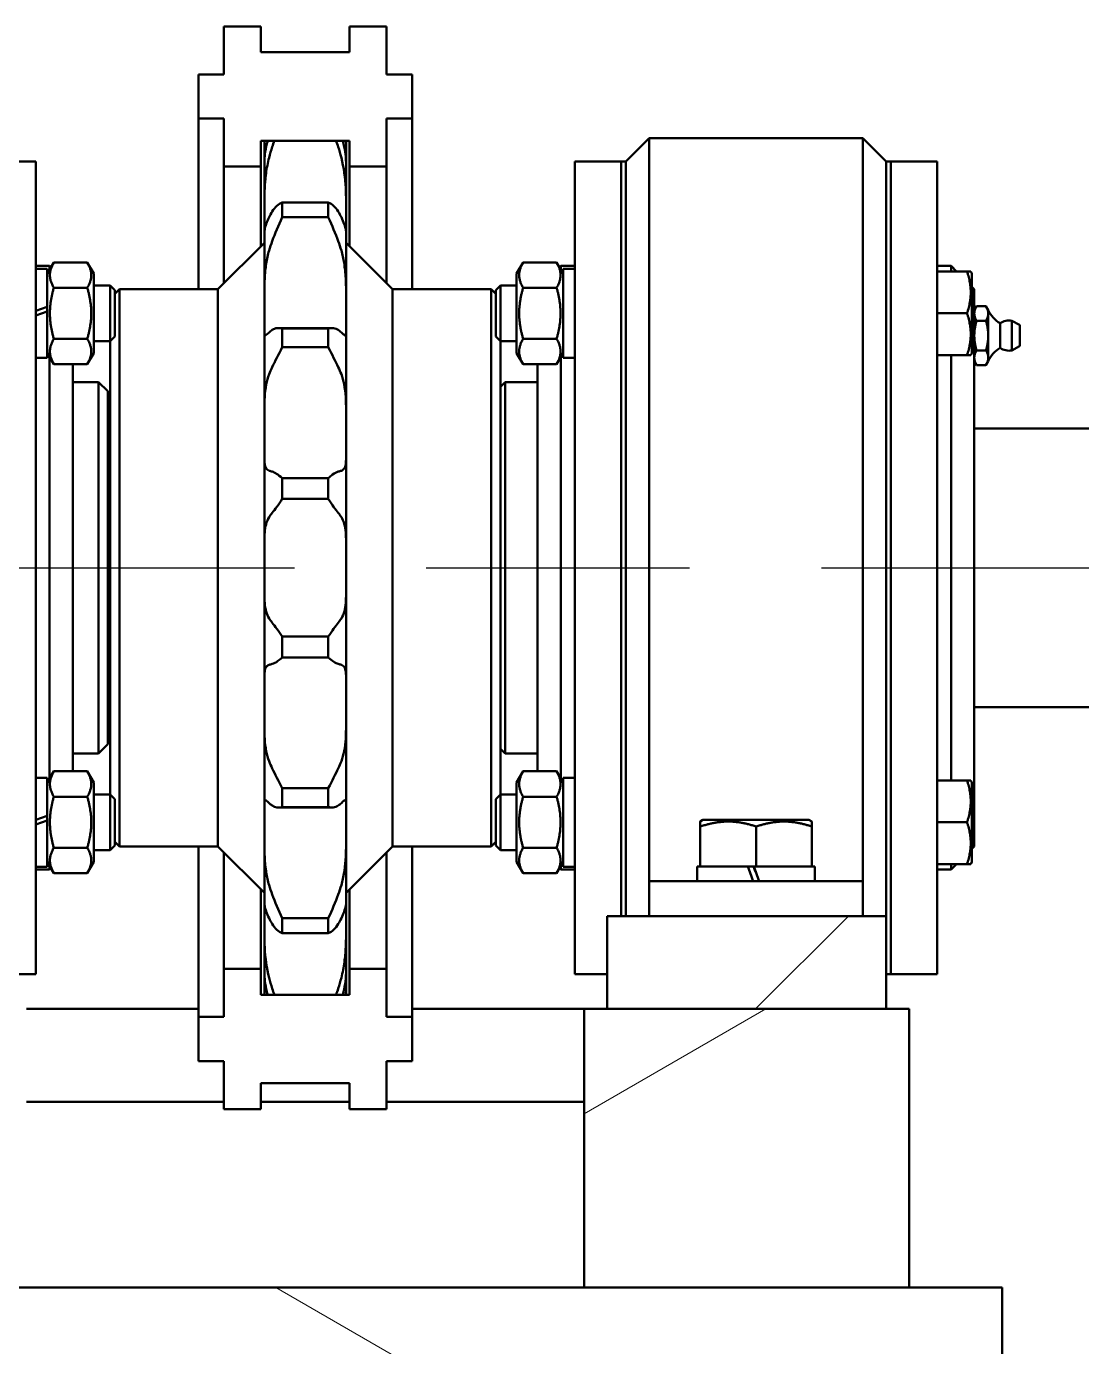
# Model space of a CAD drawing. Header units: millimetres. Extents: x 0 to 25230, y 0 to 17820.
# Drawn here: x 18914 to 19084.4, y 6315 to 6528.3 of the extents above; entities that cross this region are included whole.
import ezdxf

# ---------------------------------------------------------------- set-up
doc = ezdxf.new("R2010")
doc.units = ezdxf.units.MM
doc.header["$LTSCALE"] = 30
doc.linetypes.add('CHAIN', pattern=[0.7087, 0.4724, -0.0591, 0.1181, -0.0591])
for name, color, linetype, lineweight in [('Видимый контур (ГОСТ)', 7, 'Continuous', 50), ('Осевая линия (ГОСТ)', 7, 'Continuous', 25), ('Штриховка (ГОСТ)', 7, 'Continuous', 18)]:
    doc.layers.add(name, color=color, linetype=linetype, lineweight=lineweight)
pattern_1 = [(120.0002, (0, 0), (-82.48877, -47.62525), [])]

msp = doc.modelspace()

# ---------------------------------------------------------------- hatches: boundary and pattern name
at = {"layer": 'Штриховка (ГОСТ)'}
h = msp.add_hatch(dxfattribs=at)
h.set_pattern_fill('ANSI31', color=256, scale=762, angle=75.000175, style=0)
h.set_pattern_definition(pattern_1)
h.paths.add_polyline_path([(18951.9007, 6509.7848), (18966.1882, 6509.7848), (18966.1882, 6505.6036), (18972.1882, 6505.6036), (18972.1882, 6513.3548), (18976.2945, 6513.3548), (18976.2945, 6520.5023), (18972.1882, 6520.5023), (18972.1882, 6528.2536), (18966.1882, 6528.2536), (18966.1882, 6524.0723), (18951.9007, 6524.0723), (18951.9007, 6528.2536), (18945.9007, 6528.2536), (18945.9007, 6520.5023), (18941.7945, 6520.5023), (18941.7945, 6513.3548), (18945.9007, 6513.3548), (18945.9007, 6505.6036), (18951.9007, 6505.6036)])
h = msp.add_hatch(dxfattribs=at)
h.set_pattern_fill('ANSI31', color=256, scale=762, style=0)
h.set_pattern_definition([(45, (0, 0), (-67.3519, 67.3519), [])])
h.paths.add_polyline_path([(19052.7945, 6369.5684), (19052.7945, 6384.5684), (19007.7945, 6384.5684), (19007.7945, 6369.5684)])
h = msp.add_hatch(dxfattribs=at)
h.set_pattern_fill('ANSI31', color=256, scale=762, angle=75.000175, style=0)
h.set_pattern_definition(pattern_1)
h.paths.add_polyline_path([(18945.9007, 6353.3833), (18951.9007, 6353.3833), (18951.9007, 6357.5645), (18966.1882, 6357.5645), (18966.1882, 6353.3833), (18972.1882, 6353.3833), (18972.1882, 6361.1345), (18976.2945, 6361.1345), (18976.2945, 6368.282), (18972.1882, 6368.282), (18972.1882, 6376.0333), (18966.1882, 6376.0333), (18966.1882, 6371.852), (18951.9007, 6371.852), (18951.9007, 6376.0333), (18945.9007, 6376.0333), (18945.9007, 6368.282), (18941.7945, 6368.282), (18941.7945, 6361.1345), (18945.9007, 6361.1345)])
h = msp.add_hatch(dxfattribs=at)
h.set_pattern_fill('ANSI31', color=256, scale=762, angle=-14.999978, style=0)
h.set_pattern_definition([(30, (0, 0), (-47.62503, 82.4889), [])])
h.paths.add_polyline_path([(19004.0445, 6369.5684), (19004.0445, 6324.5684), (19056.5445, 6324.5684), (19056.5445, 6369.5684), (19052.7945, 6369.5684), (19007.7945, 6369.5684)])
h = msp.add_hatch(dxfattribs=at)
h.set_pattern_fill('ANSI31', color=256, scale=762, angle=105.000246, style=0)
h.set_pattern_definition([(150.00025, (0, 0), (-47.62465, -82.48912), [])])
h.paths.add_polyline_path([(19071.5445, 6309.5684), (19071.5445, 6324.5684), (19056.5445, 6324.5684), (19004.0445, 6324.5684), (18914.0445, 6324.5684), (18861.5445, 6324.5684), (18846.5445, 6324.5684), (18846.5445, 6309.5684)])

# ---------------------------------------------------------------- linework, layer by layer
at = {"layer": 'Видимый контур (ГОСТ)'}
for p, q in [((18951.9007, 6528.2536), (18945.9007, 6528.2536)), ((18945.9007, 6528.2536), (18945.9007, 6520.5023)), ((18951.9007, 6524.0723), (18951.9007, 6528.2536)), ((18972.1882, 6528.2536), (18966.1882, 6528.2536)), ((18966.1882, 6528.2536), (18966.1882, 6524.0723)), ((18972.1882, 6520.5023), (18972.1882, 6528.2536)), ((18966.1882, 6524.0723), (18951.9007, 6524.0723)), ((18945.9007, 6520.5023), (18941.7945, 6520.5023)), ((18941.7945, 6520.5023), (18941.7945, 6513.3548)), ((18976.2945, 6520.5023), (18972.1882, 6520.5023)), ((18976.2945, 6513.3548), (18976.2945, 6520.5023)), ((18941.7945, 6513.3548), (18945.9007, 6513.3548)), ((18941.7945, 6485.8184), (18941.7945, 6513.3548)), ((18945.9007, 6513.3548), (18945.9007, 6505.6036)), ((18972.1882, 6505.6036), (18972.1882, 6513.3548)), ((18972.1882, 6513.3548), (18976.2945, 6513.3548)), ((18976.2945, 6485.8184), (18976.2945, 6513.3548)), ((18951.9007, 6509.7848), (18966.1882, 6509.7848)), ((18951.9007, 6505.6036), (18951.9007, 6509.7848)), ((18952.4557, 6509.7848), (18952.4557, 6508.8985)), ((18965.6332, 6508.8985), (18965.6332, 6509.7848)), ((18966.1882, 6509.7848), (18966.1882, 6505.6036)), ((19010.7945, 6506.4434), (19014.5445, 6510.1934)), ((19014.5445, 6510.1934), (19014.5445, 6440.8184)), ((19014.5445, 6510.1934), (19049.0445, 6510.1934)), ((19049.0445, 6440.8184), (19049.0445, 6510.1934)), ((19052.7945, 6506.4434), (19049.0445, 6510.1934)), ((18952.4557, 6506.3157), (18952.4557, 6508.8985)), ((18965.6332, 6508.8985), (18965.6332, 6506.3157)), ((18908.0445, 6506.4434), (18915.5445, 6506.4434)), ((18915.5445, 6375.1934), (18915.5445, 6506.4434)), ((18945.9007, 6505.6036), (18951.9007, 6505.6036)), ((18945.9007, 6486.7634), (18945.9007, 6505.6036)), ((18951.9007, 6492.7634), (18951.9007, 6505.6036)), ((18952.4557, 6506.3157), (18952.4557, 6500.0887)), ((18965.6332, 6500.0887), (18965.6332, 6506.3157)), ((18966.1882, 6505.6036), (18972.1882, 6505.6036)), ((18966.1882, 6492.7634), (18966.1882, 6505.6036)), ((18972.1882, 6486.7634), (18972.1882, 6505.6036)), ((19002.5445, 6506.4434), (19002.5445, 6375.1934)), ((19010.0445, 6506.4434), (19002.5445, 6506.4434)), ((19010.0445, 6506.4434), (19010.0445, 6384.5684)), ((19010.7945, 6506.4434), (19010.0445, 6506.4434)), ((19010.0445, 6506.4434), (19010.0445, 6384.5684)), ((19010.7945, 6506.4434), (19010.7945, 6384.5684)), ((19010.7945, 6506.4434), (19010.7945, 6384.5684)), ((19052.7945, 6384.5684), (19052.7945, 6506.4434)), ((19052.7945, 6384.5684), (19052.7945, 6506.4434)), ((19052.7945, 6506.4434), (19053.5445, 6506.4434)), ((19053.5445, 6375.1934), (19053.5445, 6506.4434)), ((19053.5445, 6506.4434), (19061.0445, 6506.4434)), ((19053.5445, 6375.1934), (19053.5445, 6506.4434)), ((19061.0445, 6488.669), (19061.0445, 6506.4434)), ((18952.4557, 6495.1759), (18952.4557, 6500.0887)), ((18962.7762, 6499.836), (18955.3127, 6499.836)), ((18955.3127, 6497.4303), (18955.3127, 6499.836)), ((18962.7762, 6499.836), (18962.7762, 6497.4303)), ((18965.6332, 6500.0887), (18965.6332, 6495.1759)), ((18955.3127, 6497.4303), (18962.7762, 6497.4303)), ((18952.4557, 6495.1759), (18952.4557, 6485.477)), ((18965.6332, 6485.477), (18965.6332, 6495.1759)), ((18944.9557, 6485.8184), (18952.4557, 6493.3184)), ((18973.1332, 6485.8184), (18965.6332, 6493.3184)), ((18915.5445, 6489.5684), (18917.7945, 6489.5684)), ((18915.5445, 6489.119), (18917.4195, 6489.119)), ((18917.4195, 6488.3315), (18918.4672, 6490.1463)), ((18917.4195, 6489.119), (18917.4195, 6482.9765)), ((18917.7945, 6488.981), (18917.7945, 6489.5684)), ((18918.0095, 6489.3534), (18917.7945, 6489.5684)), ((18923.8717, 6490.1463), (18918.4672, 6490.1463)), ((18924.9195, 6488.3315), (18923.8717, 6490.1463)), ((18924.9195, 6475.5065), (18924.9195, 6488.3315)), ((18993.1695, 6488.3315), (18994.2172, 6490.1463)), ((18993.1695, 6488.3315), (18993.1695, 6475.5065)), ((18994.2172, 6490.1463), (18999.6217, 6490.1463)), ((19000.6695, 6488.3315), (18999.6217, 6490.1463)), ((19000.0795, 6489.3534), (19000.2945, 6489.5684)), ((19000.2945, 6489.5684), (19000.2945, 6488.981)), ((19002.5445, 6489.5684), (19000.2945, 6489.5684)), ((19000.6695, 6474.719), (19000.6695, 6489.119)), ((19002.5445, 6489.119), (19000.6695, 6489.119)), ((19061.0445, 6489.5684), (19063.2945, 6489.5684)), ((19065.8717, 6488.669), (19061.0445, 6488.669)), ((19061.0445, 6488.489), (19061.0445, 6488.669)), ((19061.0445, 6393.1479), (19061.0445, 6488.489)), ((19063.2945, 6488.669), (19063.2945, 6489.5684)), ((19064.1939, 6488.669), (19063.2945, 6489.5684)), ((19066.4746, 6488.669), (19065.8717, 6488.669)), ((19066.6695, 6488.3315), (19066.4746, 6488.669)), ((19066.6695, 6488.3315), (19066.6695, 6475.5065)), ((18924.9195, 6486.419), (18927.5445, 6486.419)), ((18927.5445, 6477.419), (18927.5445, 6486.419)), ((18928.2945, 6485.669), (18927.5445, 6486.419)), ((18989.7945, 6485.669), (18990.5445, 6486.419)), ((18990.5445, 6486.419), (18990.5445, 6477.419)), ((18993.1695, 6486.419), (18990.5445, 6486.419)), ((19067.0445, 6485.8184), (19066.6695, 6486.1934)), ((18923.8717, 6486.0326), (18918.4672, 6486.0326)), ((18928.2945, 6485.0684), (18929.0445, 6485.8184)), ((18928.2945, 6485.669), (18928.2945, 6478.169)), ((18929.0445, 6485.8184), (18929.0445, 6395.8184)), ((18944.9557, 6485.8184), (18929.0445, 6485.8184)), ((18944.9557, 6485.8184), (18944.9557, 6395.8184)), ((18952.4557, 6478.7152), (18952.4557, 6485.477)), ((18965.6332, 6485.477), (18965.6332, 6478.7152)), ((18973.1332, 6485.8184), (18973.1332, 6395.8184)), ((18989.0445, 6485.8184), (18973.1332, 6485.8184)), ((18989.0445, 6485.8184), (18989.0445, 6395.8184)), ((18989.7945, 6485.0684), (18989.0445, 6485.8184)), ((18989.7945, 6478.169), (18989.7945, 6485.669)), ((18994.2172, 6486.0326), (18999.6217, 6486.0326)), ((19067.0445, 6395.8184), (19067.0445, 6485.8184)), ((18917.4195, 6482.9765), (18915.5445, 6482.294)), ((18915.5445, 6481.544), (18917.4195, 6482.2265)), ((18917.4195, 6482.9765), (18917.4195, 6482.2265)), ((18917.4195, 6482.2265), (18917.4195, 6474.719)), ((19065.8717, 6481.919), (19061.0445, 6481.919)), ((19067.0445, 6482.4434), (19067.4129, 6483.0816)), ((19067.4129, 6483.0816), (19068.9261, 6483.0816)), ((19069.2945, 6482.4434), (19068.9261, 6483.0816)), ((19069.2945, 6482.4434), (19069.2945, 6481.8908)), ((19069.2945, 6481.8908), (19069.2945, 6478.3184)), ((19067.4129, 6480.7), (19068.9261, 6480.7)), ((19071.2245, 6480.3059), (19071.2245, 6476.3309)), ((19073.0856, 6480.714), (19073.0856, 6475.9228)), ((19074.3159, 6480.0485), (19073.0856, 6480.714)), ((19074.3945, 6479.9165), (19074.3945, 6476.7203)), ((18923.8717, 6477.8054), (18918.4672, 6477.8054)), ((18928.2945, 6478.169), (18927.5445, 6477.419)), ((18952.4557, 6478.7152), (18952.4557, 6466.4939)), ((18963.38, 6479.5399), (18954.709, 6479.5399)), ((18962.7762, 6479.4535), (18955.3127, 6479.4535)), ((18955.3127, 6476.422), (18955.3127, 6479.4535)), ((18962.7762, 6479.4535), (18962.7762, 6476.422)), ((18965.6332, 6466.4939), (18965.6332, 6478.7152)), ((18989.7945, 6478.169), (18990.5445, 6477.419)), ((18994.2172, 6477.8054), (18999.6217, 6477.8054)), ((19069.2945, 6478.3184), (19069.2945, 6474.7461)), ((18917.4195, 6475.5065), (18918.4672, 6473.6918)), ((18924.9195, 6475.5065), (18923.8717, 6473.6918)), ((18924.9195, 6477.419), (18927.5445, 6477.419)), ((18927.5445, 6477.419), (18927.5445, 6404.2179)), ((18955.3127, 6476.422), (18962.7762, 6476.422)), ((18990.5445, 6477.419), (18990.5445, 6404.2179)), ((18993.1695, 6477.419), (18990.5445, 6477.419)), ((18993.1695, 6475.5065), (18994.2172, 6473.6918)), ((19000.6695, 6475.5065), (18999.6217, 6473.6918)), ((19066.6695, 6475.5065), (19066.4746, 6475.169)), ((19067.4129, 6475.9369), (19068.9261, 6475.9369)), ((19074.3159, 6476.5884), (19073.0856, 6475.9228)), ((18915.5445, 6474.719), (18917.4195, 6474.719)), ((18917.7945, 6406.7799), (18917.7945, 6474.857)), ((18923.8717, 6473.6918), (18918.4672, 6473.6918)), ((18921.5445, 6407.9451), (18921.5445, 6473.6918)), ((18994.2172, 6473.6918), (18999.6217, 6473.6918)), ((18996.5445, 6473.6918), (18996.5445, 6407.9451)), ((19000.2945, 6474.857), (19000.2945, 6406.7799)), ((19002.5445, 6474.719), (19000.6695, 6474.719)), ((19065.8717, 6475.169), (19061.0445, 6475.169)), ((19063.2945, 6406.4679), (19063.2945, 6475.169)), ((19065.8717, 6475.169), (19066.4746, 6475.169)), ((19067.0445, 6474.1934), (19067.4129, 6473.5553)), ((19067.4129, 6473.5553), (19068.9261, 6473.5553)), ((19069.2945, 6474.1934), (19068.9261, 6473.5553)), ((19069.2945, 6474.7461), (19069.2945, 6474.1934)), ((18925.6695, 6470.8184), (18921.5445, 6470.8184)), ((18925.6695, 6410.8184), (18925.6695, 6470.8184)), ((18927.1695, 6469.3184), (18925.6695, 6470.8184)), ((18927.1695, 6469.3184), (18927.1695, 6412.3184)), ((18990.5445, 6470.0684), (18991.2945, 6470.8184)), ((18991.2945, 6470.8184), (18991.2945, 6410.8184)), ((18991.2945, 6470.8184), (18996.5445, 6470.8184)), ((18952.4557, 6458.5449), (18952.4557, 6466.4939)), ((18965.6332, 6466.4939), (18965.6332, 6458.5449)), ((18927.1695, 6463.3184), (18927.5445, 6463.3184)), ((19067.0445, 6463.3184), (19138.2945, 6463.3184)), ((18952.4557, 6458.5449), (18952.4557, 6444.9975)), ((18965.6332, 6444.9975), (18965.6332, 6458.5449)), ((18962.7762, 6455.2891), (18955.3127, 6455.2891)), ((18955.3127, 6451.9287), (18955.3127, 6455.2891)), ((18962.7762, 6455.2891), (18962.7762, 6451.9287)), ((18955.3127, 6451.9287), (18962.7762, 6451.9287)), ((18952.4557, 6436.6394), (18952.4557, 6444.9975)), ((18965.6332, 6444.9975), (18965.6332, 6436.6394)), ((19014.5445, 6393.9434), (19014.5445, 6440.8184)), ((19049.0445, 6440.8184), (19049.0445, 6393.9434)), ((18952.4557, 6436.6394), (18952.4557, 6423.092)), ((18965.6332, 6423.092), (18965.6332, 6436.6394)), ((18962.7762, 6429.7082), (18955.3127, 6429.7082)), ((18955.3127, 6426.3478), (18955.3127, 6429.7082)), ((18962.7762, 6429.7082), (18962.7762, 6426.3478)), ((18955.3127, 6426.3478), (18962.7762, 6426.3478)), ((18952.4557, 6415.143), (18952.4557, 6423.092)), ((18965.6332, 6423.092), (18965.6332, 6415.143)), ((18927.1695, 6418.3184), (18927.5445, 6418.3184)), ((19067.0445, 6418.3184), (19138.2945, 6418.3184)), ((18952.4557, 6415.143), (18952.4557, 6402.9217)), ((18965.6332, 6402.9217), (18965.6332, 6415.143)), ((18927.1695, 6412.3184), (18925.6695, 6410.8184)), ((18990.5445, 6411.5684), (18991.2945, 6410.8184)), ((18925.6695, 6410.8184), (18921.5445, 6410.8184)), ((18991.2945, 6410.8184), (18996.5445, 6410.8184)), ((18917.4195, 6406.1304), (18918.4672, 6407.9451)), ((18923.8717, 6407.9451), (18918.4672, 6407.9451)), ((18924.9195, 6406.1304), (18923.8717, 6407.9451)), ((18993.1695, 6406.1304), (18994.2172, 6407.9451)), ((18994.2172, 6407.9451), (18999.6217, 6407.9451)), ((19000.6695, 6406.1304), (18999.6217, 6407.9451)), ((18915.5445, 6406.9179), (18917.4195, 6406.9179)), ((18917.4195, 6406.9179), (18917.4195, 6400.7753)), ((18924.9195, 6393.3054), (18924.9195, 6406.1304)), ((18962.7762, 6405.2148), (18955.3127, 6405.2148)), ((18955.3127, 6402.1834), (18955.3127, 6405.2148)), ((18962.7762, 6405.2148), (18962.7762, 6402.1834)), ((18993.1695, 6406.1304), (18993.1695, 6393.3054)), ((19000.6695, 6392.5179), (19000.6695, 6406.9179)), ((19002.5445, 6406.9179), (19000.6695, 6406.9179)), ((19065.8717, 6406.4679), (19061.0445, 6406.4679)), ((19066.4746, 6406.4679), (19065.8717, 6406.4679)), ((19066.6695, 6406.1304), (19066.4746, 6406.4679)), ((19066.6695, 6406.1304), (19066.6695, 6393.3054)), ((18923.8717, 6403.8315), (18918.4672, 6403.8315)), ((18924.9195, 6404.2179), (18927.5445, 6404.2179)), ((18927.5445, 6395.2179), (18927.5445, 6404.2179)), ((18928.2945, 6403.4679), (18927.5445, 6404.2179)), ((18928.2945, 6403.4679), (18928.2945, 6395.9679)), ((18989.7945, 6403.4679), (18990.5445, 6404.2179)), ((18989.7945, 6395.9679), (18989.7945, 6403.4679)), ((18990.5445, 6404.2179), (18990.5445, 6395.2179)), ((18993.1695, 6404.2179), (18990.5445, 6404.2179)), ((18994.2172, 6403.8315), (18999.6217, 6403.8315)), ((18952.4557, 6396.1598), (18952.4557, 6402.9217)), ((18963.38, 6402.097), (18954.709, 6402.097)), ((18955.3127, 6402.1834), (18962.7762, 6402.1834)), ((18965.6332, 6402.9217), (18965.6332, 6396.1598)), ((18917.4195, 6400.7753), (18915.5445, 6400.0929)), ((18915.5445, 6399.3429), (18917.4195, 6400.0253)), ((18917.4195, 6400.7753), (18917.4195, 6400.0253)), ((18917.4195, 6400.0253), (18917.4195, 6392.5179)), ((19022.7733, 6399.0298), (19022.7733, 6392.5934)), ((19023.2445, 6400.0934), (19022.7944, 6399.8336)), ((19022.8158, 6399.0298), (19022.8158, 6392.5934)), ((19023.2445, 6400.0934), (19040.3445, 6400.0934)), ((19031.837, 6399.0298), (19031.837, 6392.5934)), ((19040.3445, 6400.0934), (19040.7946, 6399.8336)), ((19040.8157, 6399.0298), (19040.8157, 6392.5934)), ((19065.8717, 6399.7179), (19061.0445, 6399.7179)), ((18928.2945, 6396.5684), (18929.0445, 6395.8184)), ((18989.7945, 6396.5684), (18989.0445, 6395.8184)), ((18923.8717, 6395.6042), (18918.4672, 6395.6042)), ((18924.9195, 6395.2179), (18927.5445, 6395.2179)), ((18928.2945, 6395.9679), (18927.5445, 6395.2179)), ((18944.9557, 6395.8184), (18929.0445, 6395.8184)), ((18941.7945, 6368.282), (18941.7945, 6395.8184)), ((18944.9557, 6395.8184), (18952.4557, 6388.3184)), ((18945.9007, 6376.0333), (18945.9007, 6394.8734)), ((18952.4557, 6396.1598), (18952.4557, 6386.461)), ((18965.6332, 6386.461), (18965.6332, 6396.1598)), ((18973.1332, 6395.8184), (18965.6332, 6388.3184)), ((18972.1882, 6376.0333), (18972.1882, 6394.8734)), ((18989.0445, 6395.8184), (18973.1332, 6395.8184)), ((18976.2945, 6368.282), (18976.2945, 6395.8184)), ((18989.7945, 6395.9679), (18990.5445, 6395.2179)), ((18993.1695, 6395.2179), (18990.5445, 6395.2179)), ((18994.2172, 6395.6042), (18999.6217, 6395.6042)), ((19067.0445, 6395.8184), (19066.6695, 6395.4434)), ((18915.5445, 6392.5179), (18917.4195, 6392.5179)), ((18917.4195, 6393.3054), (18918.4672, 6391.4906)), ((18917.7945, 6392.0684), (18917.7945, 6392.6558)), ((18918.0095, 6392.2834), (18917.7945, 6392.0684)), ((18924.9195, 6393.3054), (18923.8717, 6391.4906)), ((18993.1695, 6393.3054), (18994.2172, 6391.4906)), ((19000.6695, 6393.3054), (18999.6217, 6391.4906)), ((19000.0795, 6392.2834), (19000.2945, 6392.0684)), ((19000.2945, 6392.6558), (19000.2945, 6392.0684)), ((19002.5445, 6392.5179), (19000.6695, 6392.5179)), ((19014.5445, 6393.9434), (19014.5445, 6390.1934)), ((19022.307, 6392.5934), (19022.8068, 6392.5934)), ((19022.307, 6390.1934), (19022.307, 6392.5934)), ((19022.8158, 6392.5934), (19022.8068, 6392.5934)), ((19024.7204, 6392.5934), (19022.8158, 6392.5934)), ((19024.7204, 6392.5934), (19029.9324, 6392.5934)), ((19031.837, 6392.5934), (19029.9324, 6392.5934)), ((19033.7326, 6392.5934), (19031.837, 6392.5934)), ((19033.7326, 6392.5934), (19038.9201, 6392.5934)), ((19040.8157, 6392.5934), (19038.9201, 6392.5934)), ((19040.8157, 6392.5934), (19041.282, 6392.5934)), ((19041.282, 6390.1934), (19041.282, 6392.5934)), ((19049.0445, 6390.1934), (19049.0445, 6393.9434)), ((19061.0445, 6392.9679), (19061.0445, 6393.1479)), ((19061.0445, 6375.1934), (19061.0445, 6392.9679)), ((19065.8717, 6392.9679), (19061.0445, 6392.9679)), ((19063.2945, 6392.0684), (19063.2945, 6392.9679)), ((19064.1939, 6392.9679), (19063.2945, 6392.0684)), ((19065.8717, 6392.9679), (19066.4746, 6392.9679)), ((19066.6695, 6393.3054), (19066.4746, 6392.9679)), ((18915.5445, 6392.0684), (18917.7945, 6392.0684)), ((18923.8717, 6391.4906), (18918.4672, 6391.4906)), ((18994.2172, 6391.4906), (18999.6217, 6391.4906)), ((19002.5445, 6392.0684), (19000.2945, 6392.0684)), ((19014.5445, 6390.1934), (19014.5445, 6384.5684)), ((19014.5445, 6390.1934), (19018.2945, 6390.1934)), ((19018.2945, 6390.1934), (19045.2945, 6390.1934)), ((19045.2945, 6390.1934), (19049.0445, 6390.1934)), ((19049.0445, 6384.5684), (19049.0445, 6390.1934)), ((19061.0445, 6392.0684), (19063.2945, 6392.0684)), ((18951.9007, 6376.0333), (18951.9007, 6388.8734)), ((18966.1882, 6376.0333), (18966.1882, 6388.8734)), ((18952.4557, 6381.5482), (18952.4557, 6386.461)), ((18965.6332, 6386.461), (18965.6332, 6381.5482)), ((18962.7762, 6384.2066), (18955.3127, 6384.2066)), ((18955.3127, 6381.8009), (18955.3127, 6384.2066)), ((18962.7762, 6384.2066), (18962.7762, 6381.8009)), ((19052.7945, 6384.5684), (19007.7945, 6384.5684)), ((19007.7945, 6384.5684), (19007.7945, 6369.5684)), ((19052.7945, 6369.5684), (19052.7945, 6384.5684)), ((18955.3127, 6381.8009), (18962.7762, 6381.8009)), ((18952.4557, 6381.5482), (18952.4557, 6375.3212)), ((18965.6332, 6375.3212), (18965.6332, 6381.5482)), ((18951.9007, 6376.0333), (18945.9007, 6376.0333)), ((18945.9007, 6376.0333), (18945.9007, 6368.282)), ((18951.9007, 6371.852), (18951.9007, 6376.0333)), ((18952.4557, 6372.7384), (18952.4557, 6375.3212)), ((18965.6332, 6375.3212), (18965.6332, 6372.7384)), ((18972.1882, 6376.0333), (18966.1882, 6376.0333)), ((18966.1882, 6376.0333), (18966.1882, 6371.852)), ((18972.1882, 6368.282), (18972.1882, 6376.0333)), ((18910.2945, 6375.1934), (18915.5445, 6375.1934)), ((19007.7945, 6375.1934), (19002.5445, 6375.1934)), ((19052.7945, 6375.1934), (19053.5445, 6375.1934)), ((19053.5445, 6375.1934), (19061.0445, 6375.1934)), ((18966.1882, 6371.852), (18951.9007, 6371.852)), ((18952.4557, 6372.7384), (18952.4557, 6371.852)), ((18965.6332, 6371.852), (18965.6332, 6372.7384)), ((18941.7945, 6369.5684), (18914.0445, 6369.5684)), ((19004.0445, 6369.5684), (18976.2945, 6369.5684)), ((19004.0445, 6369.5684), (19004.0445, 6324.5684)), ((19056.5445, 6369.5684), (19004.0445, 6369.5684)), ((19007.7945, 6369.5684), (19052.7945, 6369.5684)), ((19056.5445, 6324.5684), (19056.5445, 6369.5684)), ((18945.9007, 6368.282), (18941.7945, 6368.282)), ((18941.7945, 6368.282), (18941.7945, 6361.1345)), ((18976.2945, 6368.282), (18972.1882, 6368.282)), ((18976.2945, 6361.1345), (18976.2945, 6368.282)), ((18941.7945, 6361.1345), (18945.9007, 6361.1345)), ((18945.9007, 6361.1345), (18945.9007, 6353.3833)), ((18972.1882, 6353.3833), (18972.1882, 6361.1345)), ((18972.1882, 6361.1345), (18976.2945, 6361.1345)), ((18951.9007, 6353.3833), (18951.9007, 6357.5645)), ((18951.9007, 6357.5645), (18966.1882, 6357.5645)), ((18966.1882, 6357.5645), (18966.1882, 6353.3833)), ((18914.0445, 6354.5684), (18945.9007, 6354.5684)), ((18951.9007, 6354.5684), (18966.1882, 6354.5684)), ((18972.1882, 6354.5684), (19004.0445, 6354.5684)), ((18945.9007, 6353.3833), (18951.9007, 6353.3833)), ((18966.1882, 6353.3833), (18972.1882, 6353.3833)), ((19071.5445, 6324.5684), (18846.5445, 6324.5684)), ((19004.0445, 6324.5684), (19056.5445, 6324.5684)), ((19071.5445, 6309.5684), (19071.5445, 6324.5684))]:
    msp.add_line(p, q, dxfattribs=at)
for centre, radius, start, end in [((19073.4238, 6484.2318), 4.5, 203.417174, 240.741436), ((19072.6356, 6478.3184), 2.4375, 79.361291, 125.37459), ((19074.2445, 6479.9165), 0.15, 0, 61.587176), ((19073.4238, 6472.405), 4.5, 119.258564, 156.582826), ((19072.6356, 6478.3184), 2.4375, 234.62541, 280.638709), ((19074.2445, 6476.7203), 0.15, 298.412824, 0)]:
    msp.add_arc(centre, radius, start, end, dxfattribs=at)
for centre, major_axis, start_param, end_param in [((19031.7945, 6388.8747), (9.4874, -26.0667), 1.62093227, 1.71347061), ((19031.7945, 6391.5122), (6.1125, -16.794), 1.49170923, 1.63474328), ((19031.7945, 6391.5122), (9.4874, -26.0667), 1.51970328, 1.61180831)]:
    msp.add_ellipse(centre, major_axis=major_axis, ratio=0.00131482, start_param=start_param, end_param=end_param, dxfattribs=at)
for points in [[(18952.4557, 6508.8985), (18952.4557, 6509.18), (18952.4587, 6509.4763), (18952.4664, 6509.7848)], [(18953.7125, 6508.7774), (18953.8231, 6509.1124), (18953.9396, 6509.4485), (18954.061, 6509.7848)], [(18964.0281, 6509.7848), (18964.1495, 6509.4484), (18964.2659, 6509.1122), (18964.3764, 6508.7774)], [(18953.2111, 6507.0497), (18953.3588, 6507.6376), (18953.5272, 6508.216), (18953.7125, 6508.7774)], [(18964.3764, 6508.7774), (18964.5618, 6508.216), (18964.7302, 6507.6376), (18964.8779, 6507.0497)], [(18964.8779, 6507.0497), (18965.2767, 6505.4627), (18965.4954, 6503.8148), (18965.5842, 6502.1408)], [(18952.4557, 6500.0887), (18952.4557, 6500.7501), (18952.4676, 6501.4413), (18952.5047, 6502.1408)], [(18965.5842, 6502.1408), (18965.6213, 6501.4421), (18965.6332, 6500.7508), (18965.6332, 6500.0887)], [(18955.3127, 6499.836), (18954.7195, 6499.575), (18954.1665, 6499.0806), (18953.7125, 6498.349)], [(18964.3764, 6498.349), (18963.9225, 6499.0806), (18963.3695, 6499.575), (18962.7762, 6499.836)], [(18953.7125, 6498.349), (18953.5272, 6498.0503), (18953.3588, 6497.7425), (18953.2111, 6497.4298)], [(18953.7125, 6493.5819), (18954.1665, 6494.7902), (18954.7195, 6496.0952), (18955.3127, 6497.4303)], [(18962.7762, 6497.4303), (18963.3695, 6496.0952), (18963.9225, 6494.7902), (18964.3764, 6493.5819)], [(18964.8779, 6497.4298), (18964.7302, 6497.7425), (18964.5618, 6498.0503), (18964.3764, 6498.349)], [(18965.6332, 6495.1759), (18965.6332, 6495.1684), (18965.6213, 6495.2625), (18965.5842, 6495.4551)], [(18953.2111, 6492.064), (18953.3588, 6492.5805), (18953.5272, 6493.0886), (18953.7125, 6493.5819)], [(18964.3764, 6493.5819), (18964.5618, 6493.0887), (18964.7302, 6492.5805), (18964.8779, 6492.064)], [(18952.4557, 6485.477), (18952.4557, 6486.1763), (18952.4677, 6486.8726), (18952.5047, 6487.5441)], [(18952.5047, 6478.3419), (18952.4676, 6478.3663), (18952.4557, 6478.4921), (18952.4557, 6478.7152)], [(18953.2111, 6478.8232), (18952.8123, 6478.451), (18952.5936, 6478.2835), (18952.5047, 6478.3419)], [(18953.7125, 6479.2285), (18953.5272, 6479.0968), (18953.3588, 6478.9611), (18953.2111, 6478.8232)], [(18964.3764, 6479.2285), (18963.9225, 6479.5508), (18963.3695, 6479.6178), (18962.7762, 6479.4535)], [(18964.8779, 6478.8232), (18964.7302, 6478.9611), (18964.5618, 6479.0968), (18964.3764, 6479.2285)], [(18965.6332, 6478.7152), (18965.6332, 6478.4924), (18965.6214, 6478.3664), (18965.5842, 6478.3419)], [(18953.7125, 6473.2215), (18954.1665, 6474.1447), (18954.7195, 6475.233), (18955.3127, 6476.422)], [(18962.7762, 6476.422), (18963.3695, 6475.233), (18963.9225, 6474.1447), (18964.3764, 6473.2215)], [(18953.2111, 6472.062), (18953.3588, 6472.4565), (18953.5272, 6472.8447), (18953.7125, 6473.2215)], [(18964.3764, 6473.2215), (18964.5618, 6472.8448), (18964.7302, 6472.4566), (18964.8779, 6472.062)], [(18965.6332, 6458.5449), (18965.6332, 6458.1286), (18965.6214, 6457.7951), (18965.5842, 6457.5557)], [(18953.7125, 6456.3481), (18953.5272, 6456.3963), (18953.3588, 6456.446), (18953.2111, 6456.4966)], [(18964.8779, 6456.4966), (18964.7302, 6456.446), (18964.5618, 6456.3963), (18964.3764, 6456.3481)], [(18953.7125, 6449.6893), (18954.1665, 6450.2369), (18954.7195, 6451.002), (18955.3127, 6451.9287)], [(18962.7762, 6451.9287), (18963.3695, 6451.002), (18963.9225, 6450.2369), (18964.3764, 6449.6893)], [(18953.2111, 6449.0017), (18953.3588, 6449.2357), (18953.5272, 6449.4659), (18953.7125, 6449.6893)], [(18964.3764, 6449.6893), (18964.5618, 6449.4659), (18964.7302, 6449.2357), (18964.8779, 6449.0017)], [(18964.8779, 6449.0017), (18965.2767, 6448.37), (18965.4954, 6447.537), (18965.5842, 6446.5057)], [(18952.4557, 6444.9975), (18952.4557, 6445.5665), (18952.4676, 6446.0748), (18952.5047, 6446.5057)], [(18965.5842, 6446.5057), (18965.6213, 6446.0756), (18965.6332, 6445.5676), (18965.6332, 6444.9975)], [(18952.5047, 6435.1312), (18952.4677, 6435.5613), (18952.4557, 6436.0693), (18952.4557, 6436.6394)], [(18953.2111, 6432.6352), (18952.8123, 6433.2668), (18952.5936, 6434.0999), (18952.5047, 6435.1312)], [(18965.6332, 6436.6394), (18965.6332, 6436.0704), (18965.6214, 6435.5621), (18965.5842, 6435.1312)], [(18953.7125, 6431.9475), (18953.5272, 6432.171), (18953.3588, 6432.4012), (18953.2111, 6432.6352)], [(18955.3127, 6429.7082), (18954.7195, 6430.6349), (18954.1665, 6431.4), (18953.7125, 6431.9475)], [(18964.3764, 6431.9475), (18963.9225, 6431.4), (18963.3695, 6430.6349), (18962.7762, 6429.7082)], [(18964.8779, 6432.6352), (18964.7302, 6432.4012), (18964.5618, 6432.171), (18964.3764, 6431.9475)], [(18953.2111, 6425.1403), (18953.3588, 6425.1908), (18953.5272, 6425.2406), (18953.7125, 6425.2888)], [(18964.3764, 6425.2888), (18964.5618, 6425.2406), (18964.7302, 6425.1908), (18964.8779, 6425.1403)], [(18952.4557, 6423.092), (18952.4557, 6423.5083), (18952.4676, 6423.8418), (18952.5047, 6424.0812)], [(18953.7125, 6408.4154), (18953.5272, 6408.7921), (18953.3588, 6409.1803), (18953.2111, 6409.5749)], [(18964.8779, 6409.5749), (18964.7302, 6409.1803), (18964.5618, 6408.7921), (18964.3764, 6408.4154)], [(18955.3127, 6405.2148), (18954.7195, 6406.4039), (18954.1665, 6407.4922), (18953.7125, 6408.4154)], [(18964.3764, 6408.4154), (18963.9225, 6407.4922), (18963.3695, 6406.4039), (18962.7762, 6405.2148)], [(18952.4557, 6402.9217), (18952.4557, 6403.1445), (18952.4676, 6403.2705), (18952.5047, 6403.295)], [(18964.8779, 6402.8136), (18965.2767, 6403.1859), (18965.4954, 6403.3534), (18965.5842, 6403.295)], [(18965.5842, 6403.295), (18965.6213, 6403.2706), (18965.6332, 6403.1448), (18965.6332, 6402.9217)], [(18953.2111, 6402.8136), (18953.3588, 6402.6758), (18953.5272, 6402.5401), (18953.7125, 6402.4084)], [(18953.7125, 6402.4084), (18954.1665, 6402.086), (18954.7195, 6402.0191), (18955.3127, 6402.1834)], [(18964.3764, 6402.4084), (18964.5618, 6402.5401), (18964.7302, 6402.6758), (18964.8779, 6402.8136)], [(18965.6332, 6396.1598), (18965.6332, 6395.4606), (18965.6213, 6394.7643), (18965.5842, 6394.0928)], [(18953.7125, 6388.055), (18953.5272, 6388.5482), (18953.3588, 6389.0564), (18953.2111, 6389.5729)], [(18955.3127, 6384.2066), (18954.7195, 6385.5417), (18954.1665, 6386.8466), (18953.7125, 6388.055)], [(18964.3764, 6388.055), (18963.9225, 6386.8466), (18963.3695, 6385.5417), (18962.7762, 6384.2066)], [(18964.8779, 6389.5729), (18964.7302, 6389.0564), (18964.5618, 6388.5483), (18964.3764, 6388.055)], [(18952.4557, 6386.461), (18952.4557, 6386.4685), (18952.4677, 6386.3744), (18952.5047, 6386.1818)], [(18953.2111, 6384.2071), (18953.3588, 6383.8944), (18953.5272, 6383.5866), (18953.7125, 6383.2879)], [(18964.3764, 6383.2879), (18964.5618, 6383.5866), (18964.7302, 6383.8943), (18964.8779, 6384.2071)], [(18953.7125, 6383.2879), (18954.1665, 6382.5563), (18954.7195, 6382.0619), (18955.3127, 6381.8009)], [(18962.7762, 6381.8009), (18963.3695, 6382.0619), (18963.9225, 6382.5563), (18964.3764, 6383.2879)], [(18952.5047, 6379.496), (18952.4676, 6380.1948), (18952.4557, 6380.8861), (18952.4557, 6381.5482)], [(18953.2111, 6374.5871), (18952.8123, 6376.1742), (18952.5936, 6377.8221), (18952.5047, 6379.496)], [(18965.6332, 6381.5482), (18965.6332, 6380.8868), (18965.6214, 6380.1956), (18965.5842, 6379.496)], [(18953.7125, 6372.8595), (18953.5272, 6373.4209), (18953.3588, 6373.9993), (18953.2111, 6374.5871)], [(18964.8779, 6374.5871), (18964.7302, 6373.9993), (18964.5618, 6373.4209), (18964.3764, 6372.8595)], [(18954.0609, 6371.8521), (18953.9395, 6372.1885), (18953.8231, 6372.5246), (18953.7125, 6372.8595)], [(18964.3764, 6372.8595), (18964.2659, 6372.5245), (18964.1494, 6372.1884), (18964.0279, 6371.8521)], [(18965.6332, 6372.7384), (18965.6332, 6372.4568), (18965.6302, 6372.1606), (18965.6226, 6371.852)]]:
    msp.add_open_spline(points, degree=3, dxfattribs=at)
for points, knots in [([(18952.997, 6509.7848), (18952.9089, 6509.4699), (18952.8327, 6509.1638), (18952.6368, 6508.2716), (18952.5522, 6507.7207), (18952.5047, 6507.22)], [-0.536940685, -0.536940685, -0.536940685, -0.536940685, -0.358675887, -0.358675887, 0, 0, 0, 0]), ([(18965.5842, 6507.22), (18965.5382, 6507.7049), (18965.4575, 6508.2369), (18965.2658, 6509.1252), (18965.1856, 6509.4499), (18965.092, 6509.7848)], [-0.668245935, -0.668245935, -0.668245935, -0.668245935, -0.320853359, -0.320853359, -0.131262736, -0.131262736, -0.131262736, -0.131262736]), ([(18965.6226, 6509.7848), (18965.6284, 6509.5515), (18965.6315, 6509.325), (18965.6331, 6509.0361), (18965.6332, 6508.9669), (18965.6332, 6508.8985)], [-1.745029485, -1.745029485, -1.745029485, -1.745029485, -1.638721649, -1.638721649, -1.604608845, -1.604608845, -1.604608845, -1.604608845]), ([(18952.5047, 6507.22), (18952.4977, 6507.1459), (18952.4915, 6507.0747), (18952.464, 6506.723), (18952.4561, 6506.4948), (18952.4557, 6506.323), (18952.4557, 6506.3193), (18952.4557, 6506.3157)], [-1.752058641, -1.752058641, -1.752058641, -1.752058641, -1.69886571, -1.69886571, -1.477281601, -1.477281601, -1.4724177, -1.4724177, -1.4724177, -1.4724177]), ([(18952.5047, 6502.1408), (18952.5463, 6502.9239), (18952.6162, 6503.7046), (18952.8391, 6505.3535), (18953.0005, 6506.2119), (18953.2111, 6507.0497)], [-0.668278695, -0.668278695, -0.668278695, -0.668278695, -0.354381105, -0.354381105, 0, 0, 0, 0]), ([(18965.6332, 6506.3157), (18965.6332, 6506.3587), (18965.6327, 6506.4057), (18965.6273, 6506.6545), (18965.6136, 6506.9109), (18965.5842, 6507.22)], [-0.412626825, -0.412626825, -0.412626825, -0.412626825, -0.354982867, -0.354982867, -0.132355297, -0.132355297, -0.132355297, -0.132355297]), ([(18953.2111, 6497.4298), (18953.0271, 6497.0403), (18952.8805, 6496.6866), (18952.6367, 6496.0089), (18952.5522, 6495.7018), (18952.5047, 6495.4551)], [-0.668181658, -0.668181658, -0.668181658, -0.668181658, -0.358589773, -0.358589773, 0, 0, 0, 0]), ([(18965.5842, 6495.4551), (18965.5383, 6495.694), (18965.4575, 6495.9896), (18965.2191, 6496.6608), (18965.0686, 6497.026), (18964.8779, 6497.4298)], [-0.668245921, -0.668245921, -0.668245921, -0.668245921, -0.320945007, -0.320945007, 0, 0, 0, 0]), ([(18952.5047, 6495.4551), (18952.4691, 6495.2702), (18952.4567, 6495.1758), (18952.4558, 6495.1755), (18952.4557, 6495.1756), (18952.4557, 6495.1759)], [-1.752585109, -1.752585109, -1.752585109, -1.752585109, -1.483313958, -1.483313958, -1.472479223, -1.472479223, -1.472479223, -1.472479223]), ([(18952.5047, 6487.5441), (18952.5507, 6488.3775), (18952.6314, 6489.189), (18952.8699, 6490.7001), (18953.0204, 6491.3974), (18953.2111, 6492.064)], [-0.668245921, -0.668245921, -0.668245921, -0.668245921, -0.320945007, -0.320945007, 0, 0, 0, 0]), ([(18964.8779, 6492.064), (18965.0618, 6491.4209), (18965.2084, 6490.7492), (18965.4522, 6489.2418), (18965.5367, 6488.4047), (18965.5842, 6487.5441)], [-0.668181658, -0.668181658, -0.668181658, -0.668181658, -0.358589773, -0.358589773, 0, 0, 0, 0]), ([(18965.5842, 6487.5441), (18965.6198, 6486.8994), (18965.6323, 6486.2311), (18965.6332, 6485.5312), (18965.6332, 6485.5041), (18965.6332, 6485.477)], [-1.752585109, -1.752585109, -1.752585109, -1.752585109, -1.483313958, -1.483313958, -1.472479223, -1.472479223, -1.472479223, -1.472479223]), ([(18955.3127, 6479.4535), (18955.0413, 6479.5287), (18954.7779, 6479.5554), (18954.2334, 6479.5028), (18953.9584, 6479.4031), (18953.7125, 6479.2285)], [-0.593077777, -0.593077777, -0.593077777, -0.593077777, -0.321509991, -0.321509991, 0, 0, 0, 0]), ([(18965.5842, 6478.3419), (18965.5427, 6478.3146), (18965.4727, 6478.3367), (18965.2499, 6478.4865), (18965.0884, 6478.6267), (18964.8779, 6478.8232)], [-0.668278695, -0.668278695, -0.668278695, -0.668278695, -0.354381105, -0.354381105, 0, 0, 0, 0]), ([(18952.5047, 6468.3736), (18952.5507, 6469.0925), (18952.6315, 6469.7731), (18952.87, 6471.0028), (18953.0205, 6471.5529), (18953.2111, 6472.062)], [-0.668245935, -0.668245935, -0.668245935, -0.668245935, -0.320853359, -0.320853359, 0, 0, 0, 0]), ([(18964.8779, 6472.062), (18965.0618, 6471.5709), (18965.2083, 6471.0415), (18965.4522, 6469.8174), (18965.5367, 6469.1159), (18965.5842, 6468.3736)], [-0.668181713, -0.668181713, -0.668181713, -0.668181713, -0.358675887, -0.358675887, 0, 0, 0, 0]), ([(18952.4557, 6466.4939), (18952.4557, 6466.6311), (18952.4562, 6466.767), (18952.4617, 6467.4216), (18952.4754, 6467.9153), (18952.5047, 6468.3736)], [-0.412626825, -0.412626825, -0.412626825, -0.412626825, -0.354982867, -0.354982867, -0.132355297, -0.132355297, -0.132355297, -0.132355297]), ([(18965.5842, 6468.3736), (18965.5913, 6468.2637), (18965.5974, 6468.1516), (18965.625, 6467.5625), (18965.6329, 6467.0562), (18965.6332, 6466.5171), (18965.6332, 6466.5055), (18965.6332, 6466.4939)], [-1.752058641, -1.752058641, -1.752058641, -1.752058641, -1.69886571, -1.69886571, -1.477281601, -1.477281601, -1.4724177, -1.4724177, -1.4724177, -1.4724177]), ([(18952.5047, 6457.5557), (18952.4722, 6457.7654), (18952.459, 6458.0477), (18952.4559, 6458.4445), (18952.4557, 6458.4941), (18952.4557, 6458.5449)], [-1.8843715, -1.8843715, -1.8843715, -1.8843715, -1.638721649, -1.638721649, -1.604608845, -1.604608845, -1.604608845, -1.604608845]), ([(18953.2111, 6456.4966), (18952.9644, 6456.5809), (18952.7855, 6456.7474), (18952.5903, 6457.1542), (18952.5383, 6457.3394), (18952.5047, 6457.5557)], [-0.668393411, -0.668393411, -0.668393411, -0.668393411, -0.253316123, -0.253316123, 0, 0, 0, 0]), ([(18955.3127, 6455.2891), (18955.0066, 6455.5851), (18954.7107, 6455.8262), (18954.1742, 6456.1755), (18953.9319, 6456.2909), (18953.7125, 6456.3481)], [-0.593051536, -0.593051536, -0.593051536, -0.593051536, -0.286735281, -0.286735281, 0, 0, 0, 0]), ([(18964.3764, 6456.3481), (18964.1027, 6456.2767), (18963.7931, 6456.1147), (18963.2405, 6455.7114), (18963.0114, 6455.5164), (18962.7762, 6455.2891)], [-0.593170389, -0.593170389, -0.593170389, -0.593170389, -0.235279289, -0.235279289, 0, 0, 0, 0]), ([(18965.5842, 6457.5557), (18965.5375, 6457.2541), (18965.4547, 6457.0131), (18965.2134, 6456.6719), (18965.065, 6456.5606), (18964.8779, 6456.4966)], [-0.668247804, -0.668247804, -0.668247804, -0.668247804, -0.314936637, -0.314936637, 0, 0, 0, 0]), ([(18952.5047, 6446.5057), (18952.5465, 6446.9899), (18952.6168, 6447.4325), (18952.8402, 6448.2797), (18953.0012, 6448.6693), (18953.2111, 6449.0017)], [-0.668269128, -0.668269128, -0.668269128, -0.668269128, -0.353182446, -0.353182446, 0, 0, 0, 0]), ([(18965.5842, 6435.1312), (18965.5425, 6434.6469), (18965.4722, 6434.2044), (18965.2488, 6433.3572), (18965.0877, 6432.9675), (18964.8779, 6432.6352)], [-0.668269128, -0.668269128, -0.668269128, -0.668269128, -0.353182446, -0.353182446, 0, 0, 0, 0]), ([(18952.5047, 6424.0812), (18952.5515, 6424.3828), (18952.6342, 6424.6238), (18952.8755, 6424.965), (18953.024, 6425.0763), (18953.2111, 6425.1403)], [-0.668247804, -0.668247804, -0.668247804, -0.668247804, -0.314936637, -0.314936637, 0, 0, 0, 0]), ([(18953.7125, 6425.2888), (18953.9863, 6425.3602), (18954.2959, 6425.5222), (18954.8485, 6425.9255), (18955.0776, 6426.1205), (18955.3127, 6426.3478)], [-0.593170389, -0.593170389, -0.593170389, -0.593170389, -0.235279289, -0.235279289, 0, 0, 0, 0]), ([(18962.7762, 6426.3478), (18963.0824, 6426.0518), (18963.3783, 6425.8107), (18963.9147, 6425.4614), (18964.1571, 6425.346), (18964.3764, 6425.2888)], [-0.593051536, -0.593051536, -0.593051536, -0.593051536, -0.286735281, -0.286735281, 0, 0, 0, 0]), ([(18964.8779, 6425.1403), (18965.1245, 6425.056), (18965.3035, 6424.8895), (18965.4987, 6424.4827), (18965.5507, 6424.2974), (18965.5842, 6424.0812)], [-0.668393411, -0.668393411, -0.668393411, -0.668393411, -0.253316123, -0.253316123, 0, 0, 0, 0]), ([(18965.5842, 6424.0812), (18965.6168, 6423.8715), (18965.63, 6423.5892), (18965.6331, 6423.1924), (18965.6332, 6423.1428), (18965.6332, 6423.092)], [-1.8843715, -1.8843715, -1.8843715, -1.8843715, -1.638721649, -1.638721649, -1.604608845, -1.604608845, -1.604608845, -1.604608845]), ([(18952.5047, 6413.2633), (18952.4977, 6413.3732), (18952.4915, 6413.4853), (18952.464, 6414.0744), (18952.4561, 6414.5806), (18952.4557, 6415.1198), (18952.4557, 6415.1314), (18952.4557, 6415.143)], [-1.752058641, -1.752058641, -1.752058641, -1.752058641, -1.69886571, -1.69886571, -1.477281601, -1.477281601, -1.4724177, -1.4724177, -1.4724177, -1.4724177]), ([(18965.6332, 6415.143), (18965.6332, 6415.0058), (18965.6327, 6414.8698), (18965.6273, 6414.2153), (18965.6136, 6413.7216), (18965.5842, 6413.2633)], [-0.412626825, -0.412626825, -0.412626825, -0.412626825, -0.354982867, -0.354982867, -0.132355297, -0.132355297, -0.132355297, -0.132355297]), ([(18953.2111, 6409.5749), (18953.0272, 6410.066), (18952.8806, 6410.5954), (18952.6368, 6411.8195), (18952.5522, 6412.521), (18952.5047, 6413.2633)], [-0.668181713, -0.668181713, -0.668181713, -0.668181713, -0.358675887, -0.358675887, 0, 0, 0, 0]), ([(18965.5842, 6413.2633), (18965.5382, 6412.5444), (18965.4575, 6411.8637), (18965.219, 6410.6341), (18965.0685, 6410.084), (18964.8779, 6409.5749)], [-0.668245935, -0.668245935, -0.668245935, -0.668245935, -0.320853359, -0.320853359, 0, 0, 0, 0]), ([(18952.5047, 6403.295), (18952.5463, 6403.3223), (18952.6162, 6403.3002), (18952.8391, 6403.1504), (18953.0005, 6403.0102), (18953.2111, 6402.8136)], [-0.668278695, -0.668278695, -0.668278695, -0.668278695, -0.354381105, -0.354381105, 0, 0, 0, 0]), ([(18962.7762, 6402.1834), (18963.0476, 6402.1082), (18963.3111, 6402.0815), (18963.8556, 6402.1341), (18964.1305, 6402.2338), (18964.3764, 6402.4084)], [-0.593077777, -0.593077777, -0.593077777, -0.593077777, -0.321509991, -0.321509991, 0, 0, 0, 0]), ([(18952.5047, 6394.0928), (18952.4691, 6394.7375), (18952.4567, 6395.4058), (18952.4558, 6396.1057), (18952.4557, 6396.1328), (18952.4557, 6396.1598)], [-1.752585109, -1.752585109, -1.752585109, -1.752585109, -1.483313958, -1.483313958, -1.472479223, -1.472479223, -1.472479223, -1.472479223]), ([(18953.2111, 6389.5729), (18953.0271, 6390.216), (18952.8805, 6390.8877), (18952.6367, 6392.3951), (18952.5522, 6393.2322), (18952.5047, 6394.0928)], [-0.668181658, -0.668181658, -0.668181658, -0.668181658, -0.358589773, -0.358589773, 0, 0, 0, 0]), ([(18965.5842, 6394.0928), (18965.5383, 6393.2594), (18965.4575, 6392.4479), (18965.2191, 6390.9368), (18965.0686, 6390.2395), (18964.8779, 6389.5729)], [-0.668245921, -0.668245921, -0.668245921, -0.668245921, -0.320945007, -0.320945007, 0, 0, 0, 0]), ([(18952.5047, 6386.1818), (18952.5507, 6385.9429), (18952.6314, 6385.6473), (18952.8699, 6384.9761), (18953.0204, 6384.6109), (18953.2111, 6384.2071)], [-0.668245921, -0.668245921, -0.668245921, -0.668245921, -0.320945007, -0.320945007, 0, 0, 0, 0]), ([(18964.8779, 6384.2071), (18965.0618, 6384.5966), (18965.2084, 6384.9503), (18965.4522, 6385.628), (18965.5367, 6385.9351), (18965.5842, 6386.1818)], [-0.668181658, -0.668181658, -0.668181658, -0.668181658, -0.358589773, -0.358589773, 0, 0, 0, 0]), ([(18965.5842, 6386.1818), (18965.6198, 6386.3667), (18965.6323, 6386.4611), (18965.6332, 6386.4614), (18965.6332, 6386.4613), (18965.6332, 6386.461)], [-1.752585109, -1.752585109, -1.752585109, -1.752585109, -1.483313958, -1.483313958, -1.472479223, -1.472479223, -1.472479223, -1.472479223]), ([(18965.5842, 6379.496), (18965.5427, 6378.713), (18965.4727, 6377.9323), (18965.2499, 6376.2834), (18965.0884, 6375.425), (18964.8779, 6374.5871)], [-0.668278695, -0.668278695, -0.668278695, -0.668278695, -0.354381105, -0.354381105, 0, 0, 0, 0]), ([(18952.4557, 6375.3212), (18952.4557, 6375.2782), (18952.4562, 6375.2312), (18952.4617, 6374.9824), (18952.4754, 6374.726), (18952.5047, 6374.4169)], [-0.412626825, -0.412626825, -0.412626825, -0.412626825, -0.354982867, -0.354982867, -0.132355297, -0.132355297, -0.132355297, -0.132355297]), ([(18965.5842, 6374.4169), (18965.5913, 6374.491), (18965.5974, 6374.5622), (18965.625, 6374.9139), (18965.6329, 6375.1421), (18965.6332, 6375.3139), (18965.6332, 6375.3175), (18965.6332, 6375.3212)], [-1.752058641, -1.752058641, -1.752058641, -1.752058641, -1.69886571, -1.69886571, -1.477281601, -1.477281601, -1.4724177, -1.4724177, -1.4724177, -1.4724177]), ([(18952.5047, 6374.4169), (18952.5507, 6373.932), (18952.6315, 6373.4), (18952.8231, 6372.5117), (18952.9034, 6372.187), (18952.997, 6371.8521)], [-0.668245935, -0.668245935, -0.668245935, -0.668245935, -0.320853359, -0.320853359, -0.131262736, -0.131262736, -0.131262736, -0.131262736]), ([(18965.092, 6371.8521), (18965.18, 6372.167), (18965.2562, 6372.473), (18965.4522, 6373.3653), (18965.5367, 6373.9162), (18965.5842, 6374.4169)], [-0.536940685, -0.536940685, -0.536940685, -0.536940685, -0.358675887, -0.358675887, 0, 0, 0, 0]), ([(18952.4664, 6371.852), (18952.4606, 6372.0854), (18952.4575, 6372.3119), (18952.4559, 6372.6007), (18952.4557, 6372.67), (18952.4557, 6372.7384)], [-1.745029485, -1.745029485, -1.745029485, -1.745029485, -1.638721649, -1.638721649, -1.604608845, -1.604608845, -1.604608845, -1.604608845])]:
    msp.add_open_spline(points, degree=3, knots=knots, dxfattribs=at)
for points, weights in [([(18918.4672, 6490.1463), (18917.2797, 6488.0895), (18918.4672, 6486.0326)], [1, 1.15470053838, 1]), ([(18923.8717, 6486.0326), (18925.0592, 6488.0895), (18923.8717, 6490.1463)], [1, 1.15470053838, 1]), ([(18994.2172, 6490.1463), (18993.0297, 6488.0895), (18994.2172, 6486.0326)], [1, 1.15470053838, 1]), ([(18999.6217, 6486.0326), (19000.8092, 6488.0895), (18999.6217, 6490.1463)], [1, 1.15470053838, 1]), ([(19065.8717, 6488.669), (19066.9967, 6485.294), (19065.8717, 6481.919)], [1.16025403784, 1.33974596216, 1.16025403784]), ([(18918.4672, 6486.0326), (18917.2797, 6481.919), (18918.4672, 6477.8054)], [1, 1.15470053838, 1]), ([(18923.8717, 6477.8054), (18925.0592, 6481.919), (18923.8717, 6486.0326)], [1, 1.15470053838, 1]), ([(18994.2172, 6486.0326), (18993.0297, 6481.919), (18994.2172, 6477.8054)], [1, 1.15470053838, 1]), ([(18999.6217, 6477.8054), (19000.8092, 6481.919), (18999.6217, 6486.0326)], [1, 1.15470053838, 1]), ([(19065.8717, 6481.919), (19066.9967, 6478.544), (19065.8717, 6475.169)], [1.16025403784, 1.33974596216, 1.16025403784]), ([(19067.4129, 6483.0816), (19067.0445, 6482.4434), (19067.0445, 6481.8908)], [1, 1.0379548493, 1]), ([(19067.0445, 6481.8908), (19067.0445, 6481.3382), (19067.4129, 6480.7)], [1, 1.0379548493, 1]), ([(19069.2945, 6481.8908), (19069.2945, 6482.4434), (19068.9261, 6483.0816)], [1, 1.0379548493, 1]), ([(19068.9261, 6480.7), (19069.2945, 6481.3382), (19069.2945, 6481.8908)], [1, 1.0379548493, 1]), ([(19067.4129, 6480.7), (19067.0445, 6479.4237), (19067.0445, 6478.3184)], [1, 1.0379548493, 1]), ([(19069.2945, 6478.3184), (19069.2945, 6479.4237), (19068.9261, 6480.7)], [1, 1.0379548493, 1]), ([(18918.4672, 6477.8054), (18917.2797, 6475.7486), (18918.4672, 6473.6918)], [1, 1.15470053838, 1]), ([(18923.8717, 6473.6918), (18925.0592, 6475.7486), (18923.8717, 6477.8054)], [1, 1.15470053838, 1]), ([(18994.2172, 6477.8054), (18993.0297, 6475.7486), (18994.2172, 6473.6918)], [1, 1.15470053838, 1]), ([(18999.6217, 6473.6918), (19000.8092, 6475.7486), (18999.6217, 6477.8054)], [1, 1.15470053838, 1]), ([(19067.0445, 6478.3184), (19067.0445, 6477.2132), (19067.4129, 6475.9369)], [1, 1.0379548493, 1]), ([(19068.9261, 6475.9369), (19069.2945, 6477.2132), (19069.2945, 6478.3184)], [1, 1.0379548493, 1]), ([(19067.4129, 6475.9369), (19067.0445, 6475.2987), (19067.0445, 6474.7461)], [1, 1.0379548493, 1]), ([(19069.2945, 6474.7461), (19069.2945, 6475.2987), (19068.9261, 6475.9369)], [1, 1.0379548493, 1]), ([(19067.0445, 6474.7461), (19067.0445, 6474.1934), (19067.4129, 6473.5553)], [1, 1.0379548493, 1]), ([(19068.9261, 6473.5553), (19069.2945, 6474.1934), (19069.2945, 6474.7461)], [1, 1.0379548493, 1]), ([(18918.4672, 6407.9451), (18917.2797, 6405.8883), (18918.4672, 6403.8315)], [1, 1.15470053838, 1]), ([(18923.8717, 6403.8315), (18925.0592, 6405.8883), (18923.8717, 6407.9451)], [1, 1.15470053838, 1]), ([(18994.2172, 6407.9451), (18993.0297, 6405.8883), (18994.2172, 6403.8315)], [1, 1.15470053838, 1]), ([(18999.6217, 6403.8315), (19000.8092, 6405.8883), (18999.6217, 6407.9451)], [1, 1.15470053838, 1]), ([(19065.8717, 6406.4679), (19066.9967, 6403.0929), (19065.8717, 6399.7179)], [1.16025403784, 1.33974596216, 1.16025403784]), ([(18918.4672, 6403.8315), (18917.2797, 6399.7179), (18918.4672, 6395.6042)], [1, 1.15470053838, 1]), ([(18923.8717, 6395.6042), (18925.0592, 6399.7179), (18923.8717, 6403.8315)], [1, 1.15470053838, 1]), ([(18994.2172, 6403.8315), (18993.0297, 6399.7179), (18994.2172, 6395.6042)], [1, 1.15470053838, 1]), ([(18999.6217, 6395.6042), (19000.8092, 6399.7179), (18999.6217, 6403.8315)], [1, 1.15470053838, 1]), ([(19022.7733, 6399.0298), (19022.7946, 6400.5298), (19022.8158, 6399.0298)], [1.16025403784, 1.33974596216, 1.16025403784]), ([(19022.8158, 6399.0298), (19027.3264, 6400.5298), (19031.837, 6399.0298)], [1.16025403784, 1.33974596216, 1.16025403784]), ([(19031.837, 6399.0298), (19036.3263, 6400.5298), (19040.8157, 6399.0298)], [1.16025403784, 1.33974596216, 1.16025403784]), ([(19040.8157, 6399.0298), (19040.8044, 6399.8279), (19040.7946, 6399.8336)], [1.16025403784, 1.24931488741, 1.24999476991]), ([(19065.8717, 6399.7179), (19066.9967, 6396.3429), (19065.8717, 6392.9679)], [1.16025403784, 1.33974596216, 1.16025403784]), ([(18918.4672, 6395.6042), (18917.2797, 6393.5474), (18918.4672, 6391.4906)], [1, 1.15470053838, 1]), ([(18923.8717, 6391.4906), (18925.0592, 6393.5474), (18923.8717, 6395.6042)], [1, 1.15470053838, 1]), ([(18994.2172, 6395.6042), (18993.0297, 6393.5474), (18994.2172, 6391.4906)], [1, 1.15470053838, 1]), ([(18999.6217, 6391.4906), (19000.8092, 6393.5474), (18999.6217, 6395.6042)], [1, 1.15470053838, 1])]:
    msp.add_rational_spline(points, weights, degree=2, dxfattribs=at)
at = {"layer": 'Осевая линия (ГОСТ)', "linetype": 'CHAIN', "ltscale": 11.993792}
msp.add_line((18787.3537, 6440.8184), (23925.8422, 6440.8184), dxfattribs=at)

doc.saveas('drawing.dxf')
